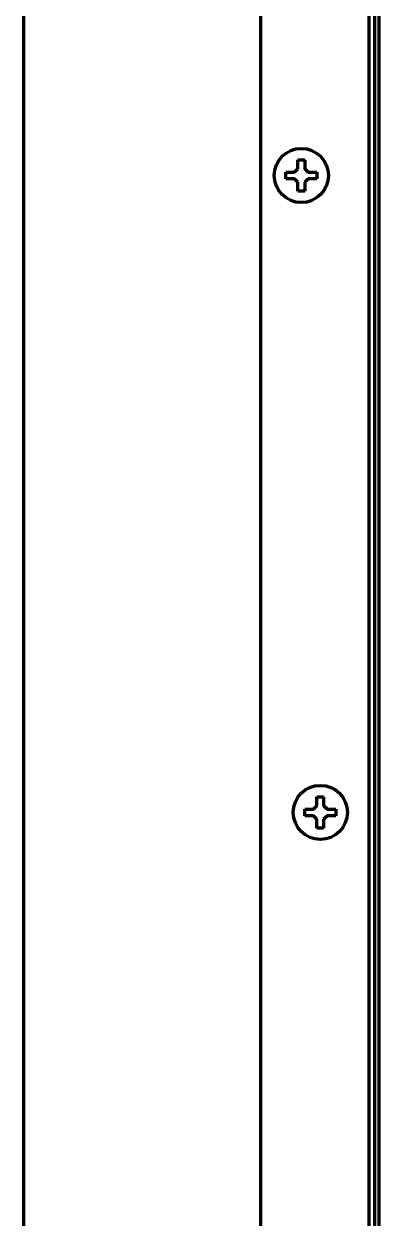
# Model space of a CAD drawing. Header units: inches. Extents: x -3022 to 7311, y 343 to 5680.
# Drawn here: x 3604.9 to 3657.4, y 4711 to 4887.3 of the extents above; entities that cross this region are included whole.
import ezdxf

# ---------------------------------------------------------------- set-up
doc = ezdxf.new("R2010")
doc.units = ezdxf.units.IN

msp = doc.modelspace()

# ---------------------------------------------------------------- linework, layer by layer
at = {"linetype": 'Continuous', "lineweight": 70}
for p, q in [((3655.92, 4622.11), (3655.92, 5426.1)), ((3639.92, 4622.11), (3639.92, 5424.1)), ((3604.92, 4622.1), (3604.92, 4927.61)), ((3657.42, 4622.1), (3657.42, 4925.1)), ((3656.74, 4924.1), (3656.74, 4622.1)), ((3643.62, 4864.9), (3643.62, 4865.4)), ((3643.62, 4864.4), (3643.62, 4864.9)), ((3648.22, 4865.4), (3648.22, 4864.9)), ((3648.22, 4864.9), (3648.22, 4864.4)), ((3646.42, 4770.9), (3646.42, 4771.4)), ((3651.02, 4771.4), (3651.02, 4770.9)), ((3646.42, 4770.4), (3646.42, 4770.9)), ((3651.02, 4770.9), (3651.02, 4770.4))]:
    msp.add_line(p, q, dxfattribs=at)
for centre in [(3645.92, 4864.9), (3648.72, 4770.9)]:
    msp.add_circle(centre, 4, dxfattribs=at)
for points in [[(3645.42, 4865.9), (3645.42, 4865.95), (3645.42, 4866.06), (3645.42, 4866.22), (3645.42, 4866.38), (3645.42, 4866.54), (3645.42, 4866.69), (3645.42, 4866.84), (3645.42, 4867.01), (3645.42, 4867.13), (3645.42, 4867.2)], [(3645.42, 4867.2), (3645.58, 4867.2), (3645.92, 4867.2), (3646.25, 4867.2), (3646.42, 4867.2)], [(3644.92, 4864.4), (3644.86, 4864.4), (3644.76, 4864.4), (3644.59, 4864.4), (3644.44, 4864.4), (3644.28, 4864.4), (3644.13, 4864.4), (3643.97, 4864.4), (3643.81, 4864.4), (3643.68, 4864.4), (3643.62, 4864.4)], [(3644.92, 4865.4), (3644.94, 4865.42), (3644.99, 4865.47), (3645.06, 4865.54), (3645.13, 4865.61), (3645.2, 4865.68), (3645.27, 4865.75), (3645.35, 4865.83), (3645.39, 4865.87), (3645.42, 4865.9)], [(3645.42, 4863.9), (3645.39, 4863.92), (3645.34, 4863.98), (3645.27, 4864.05), (3645.2, 4864.12), (3645.13, 4864.19), (3645.06, 4864.26), (3644.99, 4864.33), (3644.94, 4864.38), (3644.92, 4864.4)], [(3646.42, 4865.9), (3646.44, 4865.87), (3646.5, 4865.82), (3646.57, 4865.75), (3646.64, 4865.68), (3646.71, 4865.61), (3646.78, 4865.54), (3646.85, 4865.47), (3646.89, 4865.42), (3646.92, 4865.4)], [(3646.92, 4864.4), (3646.89, 4864.37), (3646.85, 4864.33), (3646.78, 4864.26), (3646.7, 4864.18), (3646.63, 4864.11), (3646.56, 4864.04), (3646.49, 4863.97), (3646.44, 4863.92), (3646.42, 4863.9)], [(3646.92, 4865.4), (3646.97, 4865.4), (3647.08, 4865.4), (3647.24, 4865.4), (3647.4, 4865.4), (3647.56, 4865.4), (3647.71, 4865.4), (3647.86, 4865.4), (3648.03, 4865.4), (3648.15, 4865.4), (3648.22, 4865.4)], [(3646.42, 4863.9), (3646.42, 4863.84), (3646.42, 4863.74), (3646.42, 4863.57), (3646.42, 4863.42), (3646.42, 4863.26), (3646.42, 4863.11), (3646.42, 4862.95), (3646.42, 4862.79), (3646.42, 4862.66), (3646.42, 4862.6)], [(3646.42, 4862.6), (3646.25, 4862.6), (3645.92, 4862.6), (3645.58, 4862.6), (3645.42, 4862.6)], [(3648.22, 4771.9), (3648.22, 4771.95), (3648.22, 4772.06), (3648.22, 4772.22), (3648.22, 4772.38), (3648.22, 4772.54), (3648.22, 4772.69), (3648.22, 4772.84), (3648.22, 4773.01), (3648.22, 4773.13), (3648.22, 4773.2)], [(3648.22, 4773.2), (3648.38, 4773.2), (3648.72, 4773.2), (3649.05, 4773.2), (3649.22, 4773.2)], [(3647.72, 4771.4), (3647.74, 4771.42), (3647.79, 4771.47), (3647.86, 4771.54), (3647.93, 4771.61), (3648, 4771.68), (3648.07, 4771.75), (3648.15, 4771.83), (3648.19, 4771.87), (3648.22, 4771.9)], [(3649.22, 4771.9), (3649.24, 4771.87), (3649.3, 4771.82), (3649.37, 4771.75), (3649.44, 4771.68), (3649.51, 4771.61), (3649.58, 4771.54), (3649.65, 4771.47), (3649.69, 4771.42), (3649.72, 4771.4)], [(3649.72, 4771.4), (3649.77, 4771.4), (3649.88, 4771.4), (3650.04, 4771.4), (3650.2, 4771.4), (3650.36, 4771.4), (3650.51, 4771.4), (3650.66, 4771.4), (3650.83, 4771.4), (3650.95, 4771.4), (3651.02, 4771.4)], [(3647.72, 4770.4), (3647.66, 4770.4), (3647.56, 4770.4), (3647.39, 4770.4), (3647.24, 4770.4), (3647.08, 4770.4), (3646.93, 4770.4), (3646.77, 4770.4), (3646.61, 4770.4), (3646.48, 4770.4), (3646.42, 4770.4)], [(3648.22, 4769.9), (3648.19, 4769.92), (3648.14, 4769.98), (3648.07, 4770.05), (3648, 4770.12), (3647.93, 4770.19), (3647.86, 4770.26), (3647.79, 4770.33), (3647.74, 4770.38), (3647.72, 4770.4)], [(3649.72, 4770.4), (3649.69, 4770.37), (3649.65, 4770.33), (3649.58, 4770.26), (3649.5, 4770.18), (3649.43, 4770.11), (3649.36, 4770.04), (3649.29, 4769.97), (3649.24, 4769.92), (3649.22, 4769.9)], [(3649.22, 4769.9), (3649.22, 4769.84), (3649.22, 4769.74), (3649.22, 4769.57), (3649.22, 4769.42), (3649.22, 4769.26), (3649.22, 4769.11), (3649.22, 4768.95), (3649.22, 4768.79), (3649.22, 4768.66), (3649.22, 4768.6)], [(3649.22, 4768.6), (3649.05, 4768.6), (3648.72, 4768.6), (3648.38, 4768.6), (3648.22, 4768.6)]]:
    msp.add_open_spline(points, degree=3, dxfattribs=at)
for points in [[(3646.42, 4867.2), (3646.42, 4867), (3646.42, 4866.79), (3646.42, 4866.46), (3646.42, 4866.35), (3646.42, 4866.13), (3646.42, 4866.01), (3646.42, 4865.9)], [(3643.62, 4865.4), (3643.82, 4865.4), (3644.03, 4865.4), (3644.36, 4865.4), (3644.47, 4865.4), (3644.69, 4865.4), (3644.8, 4865.4), (3644.92, 4865.4)], [(3648.22, 4864.4), (3648.02, 4864.4), (3647.81, 4864.4), (3647.48, 4864.4), (3647.37, 4864.4), (3647.15, 4864.4), (3647.03, 4864.4), (3646.92, 4864.4)], [(3645.42, 4862.6), (3645.42, 4862.8), (3645.42, 4863.01), (3645.42, 4863.34), (3645.42, 4863.45), (3645.42, 4863.67), (3645.42, 4863.78), (3645.42, 4863.9)], [(3649.22, 4773.2), (3649.22, 4773), (3649.22, 4772.79), (3649.22, 4772.46), (3649.22, 4772.35), (3649.22, 4772.13), (3649.22, 4772.01), (3649.22, 4771.9)], [(3646.42, 4771.4), (3646.62, 4771.4), (3646.83, 4771.4), (3647.16, 4771.4), (3647.27, 4771.4), (3647.49, 4771.4), (3647.6, 4771.4), (3647.72, 4771.4)], [(3648.22, 4768.6), (3648.22, 4768.8), (3648.22, 4769.01), (3648.22, 4769.34), (3648.22, 4769.45), (3648.22, 4769.67), (3648.22, 4769.78), (3648.22, 4769.9)], [(3651.02, 4770.4), (3650.82, 4770.4), (3650.61, 4770.4), (3650.28, 4770.4), (3650.17, 4770.4), (3649.95, 4770.4), (3649.83, 4770.4), (3649.72, 4770.4)]]:
    msp.add_open_spline(points, degree=3, knots=[0, 0, 0, 0, 0.5, 0.5, 0.75, 0.75, 1, 1, 1, 1], dxfattribs=at)

doc.saveas('drawing.dxf')
